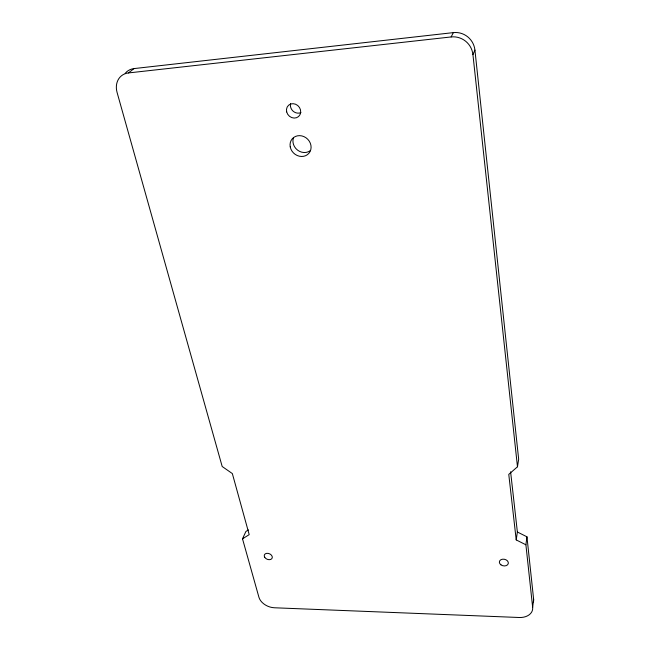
<?xml version="1.0" encoding="UTF-8"?>
<svg xmlns="http://www.w3.org/2000/svg" width="650" height="650" viewBox="0 0 650 650"><rect width="100%" height="100%" fill="white"/><g stroke="black" fill="none" stroke-linecap="round" stroke-linejoin="round"><path stroke-width="0.97" d="M248.389 529.913L245.895 531.489L242.507 538.826L258.928 597.269A13.626 9.401 22.1 0 0 274.438 607.774L519.244 617.5A14.812 10.522 11.6 0 0 532.659 607.401L533.617 599.186L526.955 536.811L517.367 532.001L510.599 471.786M532.659 607.401L525.899 544.781L526.955 536.811M525.899 544.781L516.222 539.931L517.367 532.001M516.222 539.931L508.771 474.386L517.473 466.789L518.659 459.184L474.931 50.091A19.532 19.273 63.9 0 0 453.375 32.614L134.054 68.583A18.752 15.486 51.7 0 0 125.19 73.353M517.473 466.789L472.932 54.608L474.931 50.091M242.507 538.826L249.21 534.641L232.342 473.574L222.186 466.505L117.081 92.454A18.956 15.6 51.3 0 1 128.448 72.938L451.108 36.944L453.375 32.614M128.448 72.938L134.054 68.583M451.108 36.944A19.744 19.468 58.5 0 1 472.932 54.608M533.617 599.186A14.682 10.489 11.5 0 1 533.414 601.933M300.893 112.58A7.459 6.719 47.9 0 1 293.093 111.15A7.459 6.719 47.9 0 1 290.648 103.431M310.204 150.702A10.953 9.823 42.7 0 1 297.554 150.118A10.953 9.823 42.7 0 1 293.459 137.857M264.721 557.294A4.201 2.982 22.9 0 0 271.724 558.781A4.201 2.982 22.9 0 0 268.377 553.418A4.201 2.982 22.9 0 0 264.721 557.294M500.971 564.858A4.542 3.331 11.9 0 0 508.284 563.55A4.542 3.331 11.9 0 0 502.296 559.244A4.542 3.331 11.9 0 0 500.971 564.858M286.674 111.897A7.54 6.768 47.4 0 0 298.569 116.537A7.54 6.768 47.4 0 0 295.523 104.203A7.54 6.768 47.4 0 0 286.674 111.897M290.233 146.9A11.042 9.88 42.3 0 0 307.474 154.635A11.042 9.88 42.3 0 0 304.005 136.646A11.042 9.88 42.3 0 0 290.233 146.9"/></g></svg>
